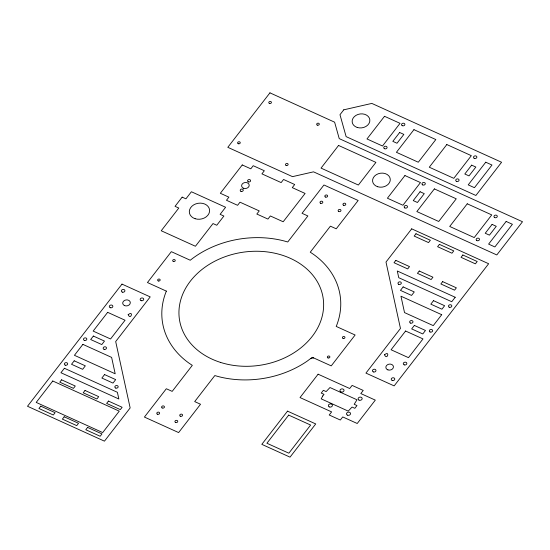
<?xml version="1.0" encoding="UTF-8"?>
<svg xmlns="http://www.w3.org/2000/svg" width="550" height="550" viewBox="0 0 550 550"><rect width="100%" height="100%" fill="white"/><g stroke="black" fill="none" stroke-linecap="round" stroke-linejoin="round"><path stroke-width="0.82" d="M310.908 358.401L313.651 357.913M128.178 314.689C130.804 320.774 133.904 309.932 128.178 314.689M384.533 354.784C387.159 360.862 390.259 350.02 384.533 354.784M166.368 291.129L166.017 291.933A89.836 70.696 -8.3 0 0 189.241 363.316L192.308 365.358L172.178 391.387L166.334 388.74L144.416 417.065L178.619 432.575L200.53 404.243L194.693 401.596L214.823 375.567L218.632 376.647A89.836 70.696 -8.3 0 0 307.106 361.185L312.311 357.308L331.238 365.888L355.121 335.012L336.201 326.425L336.552 325.621A89.836 70.696 -8.3 0 0 313.328 254.238L310.262 252.196L330.392 226.167L336.236 228.814L358.153 200.489L323.95 184.979L302.039 213.311L307.876 215.958L287.746 241.986L283.938 240.907A89.836 70.696 -8.3 0 0 191.008 259.627L190.259 260.246L171.332 251.666L147.448 282.542L166.368 291.129M322.781 395.931L321.214 398.86L348.226 411.111L352.055 407.062L354.839 408.32L356.971 405.556L354.193 404.298L356.991 399.781L329.979 387.53L326.15 391.579L323.373 390.321L321.234 393.085L324.012 394.343L322.781 395.931M182.16 197.127L175.037 206.339L178.798 208.044L161.233 230.752L195.436 246.262L213.001 223.554L216.762 225.259L223.884 216.047L220.124 214.342L225.603 207.261L191.4 191.751L185.921 198.832L182.16 197.127M121.997 284.109L27.5 406.264L104.452 441.162L130.151 407.942L115.686 341.536L150.212 296.904L121.997 284.109M269.94 92.847L227.803 147.317L292.49 176.646L313.528 171.841L496.801 254.946L522.5 221.732L339.226 138.621L334.62 122.183L269.94 92.847M52.773 380.999L36.204 402.414L102.699 432.568L119.267 411.152L52.773 380.999M64.398 368.266L60.947 372.735L118.848 398.991L117.391 392.294L64.398 368.266M82.885 344.369L74.429 355.307L115.191 373.787L111.623 357.397L82.885 344.369M107.662 312.338L93.156 331.086L110.557 338.979L125.063 320.231L107.662 312.338M74.216 360.807L71.521 364.286L82.638 369.325L85.326 365.846L74.216 360.807M93.363 336.05L90.674 339.529L101.791 344.568L104.479 341.089L93.363 336.05M40.755 406.154L38.947 408.492L53.309 415.009L55.117 412.672L40.755 406.154M61.593 379.823L59.785 382.161L73.466 388.369L75.274 386.031L61.593 379.823M242.254 164.952L220.337 193.277L228.889 197.154L226.476 200.276L237.593 205.315L240.006 202.194L259.243 210.918L256.829 214.039L267.946 219.079L270.359 215.958L283.181 221.774L305.099 193.449L292.277 187.633L294.683 184.511L283.566 179.472L281.16 182.593L261.924 173.869L264.33 170.748L253.213 165.708L250.807 168.822L242.254 164.952M64.185 416.783L62.377 419.121L76.739 425.631L78.547 423.294L64.185 416.783M85.023 390.452L83.215 392.789L96.896 398.991L98.704 396.653L85.023 390.452M104.569 374.578L101.881 378.049L112.998 383.089L115.686 379.617L104.569 374.578M87.608 427.405L85.8 429.743L100.169 436.253L101.977 433.916L87.608 427.405M108.446 401.074L106.638 403.411L120.319 409.612L122.127 407.275L108.446 401.074M343.764 109.821L339.982 114.709L346.122 136.627L475.894 195.477L501.586 162.257L371.821 103.414L343.764 109.821M338.566 145.447L321.035 168.114L358.38 185.048L375.911 162.387L338.566 145.447M384.512 116.297L366.981 138.958L382.511 146.004L400.043 123.338L384.512 116.297M399.664 132.495L392.817 141.35L397.011 143.248L403.858 134.399L399.664 132.495M413.951 129.649L396.419 152.309L418.296 162.229L435.827 139.562L413.951 129.649M404.938 175.546L387.406 198.213L402.937 205.253L420.468 182.586L404.938 175.546M446.82 144.547L429.289 167.214L453.798 178.331L471.329 155.664L446.82 144.547M420.09 191.744L413.243 200.599L417.436 202.503L424.284 193.648L420.09 191.744M434.376 188.897L416.845 211.558L438.721 221.478L456.252 198.818L434.376 188.897M411.696 228.841L385.997 262.054L400.462 328.46L365.936 373.099L394.151 385.894L488.647 263.732L411.696 228.841M415.979 233.743L414.171 236.081L428.539 242.591L430.348 240.254L415.979 233.743M395.828 260.384L394.02 262.721L407.701 268.923L409.502 266.585L395.828 260.384M471.659 165.144L464.812 173.993L469.006 175.897L475.853 167.042L471.659 165.144M287.512 411.139L261.814 444.352L290.029 457.153L315.728 423.933L287.512 411.139M318.106 374.192L300.025 397.561L331.623 411.888L329.209 415.002L340.326 420.042L342.732 416.928L357.225 423.5L375.306 400.125L360.814 393.559L363.227 390.438L352.11 385.399L349.697 388.513L318.106 374.192M288.688 415.099L266.915 443.245L288.853 453.193L310.626 425.047L288.688 415.099M485.753 162.202L468.215 184.869L474.451 187.694L491.982 165.028L485.726 162.195M467.246 203.803L449.714 226.462L474.224 237.579L491.755 214.913L467.246 203.803M403.15 286.907L400.462 290.379L411.572 295.426L414.267 291.947L403.15 286.907M439.409 244.365L437.601 246.702L451.962 253.22L453.771 250.883L439.409 244.365M419.251 271.006L417.443 273.343L431.124 279.551L432.933 277.214L419.251 271.006M462.839 254.987L461.031 257.324L475.393 263.842L477.201 261.504L462.839 254.987M442.681 281.627L440.873 283.965L454.554 290.173L456.362 287.836L442.681 281.627M405.584 331.018L391.084 349.766L408.485 357.658L422.984 338.91L405.584 331.018M492.085 224.393L485.231 233.248L489.431 235.146L496.279 226.298L492.085 224.393M414.356 325.428L411.668 328.907L422.785 333.946L425.473 330.474L414.356 325.428M433.51 300.671L430.822 304.15L441.932 309.189L444.62 305.718L433.51 300.671M506.151 221.444L488.613 244.104L494.876 246.943L512.408 224.283L506.151 221.444M441.719 314.696L433.263 325.627L404.525 312.599L400.957 296.209L441.719 314.696M455.201 297.261L451.743 301.73L398.757 277.702L397.299 271.006L455.201 297.261M357.232 127.469A8.903 7.006 -8.3 0 0 369.834 119.817A8.903 7.006 -8.3 0 0 355.933 115.404A8.903 7.006 -8.3 0 0 357.232 127.469M474.148 158.269A1.684 1.327 -8.3 0 0 476.857 157.3A1.684 1.327 -8.3 0 0 474.602 155.973A1.684 1.327 -8.3 0 0 474.148 158.269M384.354 148.644A1.684 1.327 -8.3 0 0 387.062 147.668A1.684 1.327 -8.3 0 0 384.801 146.348A1.684 1.327 -8.3 0 0 384.354 148.644M402.16 125.627A1.684 1.327 -8.3 0 0 404.869 124.651A1.684 1.327 -8.3 0 0 402.607 123.331A1.684 1.327 -8.3 0 0 402.16 125.627M456.342 181.294A1.684 1.327 -8.3 0 0 459.051 180.317A1.684 1.327 -8.3 0 0 456.796 178.991A1.684 1.327 -8.3 0 0 456.342 181.294M238.212 143.715A1.327 1.045 -8.3 0 0 240.247 142.766A1.327 1.045 -8.3 0 0 238.322 141.893A1.327 1.045 -8.3 0 0 238.212 143.715M404.772 207.893A1.684 1.327 -8.3 0 0 407.481 206.924A1.684 1.327 -8.3 0 0 405.226 205.597A1.684 1.327 -8.3 0 0 404.772 207.893M494.574 217.525A1.684 1.327 -8.3 0 0 497.283 216.549A1.684 1.327 -8.3 0 0 495.027 215.222A1.684 1.327 -8.3 0 0 494.574 217.525M476.768 240.542A1.684 1.327 -8.3 0 0 479.476 239.566A1.684 1.327 -8.3 0 0 477.221 238.246A1.684 1.327 -8.3 0 0 476.768 240.542M377.658 186.725A8.903 7.006 -8.3 0 0 390.259 179.073A8.903 7.006 -8.3 0 0 376.358 174.659A8.903 7.006 -8.3 0 0 377.658 186.725M269.39 103.414A1.327 1.045 -8.3 0 0 271.418 102.465A1.327 1.045 -8.3 0 0 269.493 101.592A1.327 1.045 -8.3 0 0 269.39 103.414M317.268 125.125A1.327 1.045 -8.3 0 0 319.303 124.183A1.327 1.045 -8.3 0 0 317.377 123.31A1.327 1.045 -8.3 0 0 317.268 125.125M286.096 165.426A1.327 1.045 -8.3 0 0 288.124 164.478A1.327 1.045 -8.3 0 0 286.199 163.604A1.327 1.045 -8.3 0 0 286.096 165.426M422.579 184.876A1.684 1.327 -8.3 0 0 425.288 183.899A1.684 1.327 -8.3 0 0 423.033 182.579A1.684 1.327 -8.3 0 0 422.579 184.876M449.192 307.202A1.684 1.327 -8.3 0 0 451.811 306.054A1.684 1.327 -8.3 0 0 449.412 304.893A1.684 1.327 -8.3 0 0 449.192 307.202M430.045 331.959A1.684 1.327 -8.3 0 0 432.658 330.811A1.684 1.327 -8.3 0 0 430.258 329.649A1.684 1.327 -8.3 0 0 430.045 331.959M387.929 369.889A3.822 3.011 -8.3 0 0 393.442 366.712A3.822 3.011 -8.3 0 0 387.544 364.691A3.822 3.011 -8.3 0 0 387.929 369.889M410.376 323.043A1.684 1.327 -8.3 0 0 412.995 321.894A1.684 1.327 -8.3 0 0 410.596 320.732A1.684 1.327 -8.3 0 0 410.376 323.043M398.702 284.302A1.684 1.327 -8.3 0 0 401.314 283.161A1.684 1.327 -8.3 0 0 398.915 281.999A1.684 1.327 -8.3 0 0 398.702 284.302M404.264 364.877A1.788 1.403 -8.3 0 0 406.835 363.392A1.788 1.403 -8.3 0 0 404.085 362.45A1.788 1.403 -8.3 0 0 404.264 364.877M392.212 380.456A1.788 1.403 -8.3 0 0 394.783 378.978A1.788 1.403 -8.3 0 0 392.033 378.029A1.788 1.403 -8.3 0 0 392.212 380.456M373.402 371.931A1.788 1.403 -8.3 0 0 375.973 370.446A1.788 1.403 -8.3 0 0 373.223 369.504A1.788 1.403 -8.3 0 0 373.402 371.931M124.568 305.607A3.822 3.011 -8.3 0 0 130.316 302.727A3.822 3.011 -8.3 0 0 124.644 300.369A3.822 3.011 -8.3 0 0 124.568 305.607M84.459 340.436A1.684 1.327 -8.3 0 0 86.831 338.979A1.684 1.327 -8.3 0 0 84.191 338.154A1.684 1.327 -8.3 0 0 84.459 340.436M110.289 307.725A1.788 1.403 -8.3 0 0 112.86 306.247A1.788 1.403 -8.3 0 0 110.11 305.298A1.788 1.403 -8.3 0 0 110.289 307.725M122.341 292.146A1.788 1.403 -8.3 0 0 124.912 290.661A1.788 1.403 -8.3 0 0 122.162 289.719A1.788 1.403 -8.3 0 0 122.341 292.146M141.151 300.678A1.788 1.403 -8.3 0 0 143.722 299.193A1.788 1.403 -8.3 0 0 140.972 298.251A1.788 1.403 -8.3 0 0 141.151 300.678M104.122 349.353A1.684 1.327 -8.3 0 0 106.494 347.896A1.684 1.327 -8.3 0 0 103.861 347.077A1.684 1.327 -8.3 0 0 104.122 349.353M115.802 388.087A1.684 1.327 -8.3 0 0 118.167 386.629A1.684 1.327 -8.3 0 0 115.534 385.811A1.684 1.327 -8.3 0 0 115.802 388.087M65.306 365.193A1.684 1.327 -8.3 0 0 67.677 363.736A1.684 1.327 -8.3 0 0 65.044 362.918A1.684 1.327 -8.3 0 0 65.306 365.193M248.298 181.844A1.526 1.203 -8.3 0 0 250.601 180.702A1.526 1.203 -8.3 0 0 248.332 179.754A1.526 1.203 -8.3 0 0 248.298 181.844M243.698 188.306A3.822 3.011 -8.3 0 0 249.205 185.123A3.822 3.011 -8.3 0 0 243.313 183.102A3.822 3.011 -8.3 0 0 243.698 188.306M240.955 191.338A1.526 1.203 -8.3 0 0 243.258 190.19A1.526 1.203 -8.3 0 0 240.996 189.241A1.526 1.203 -8.3 0 0 240.955 191.338M173.436 261.511A1.286 1.011 -8.3 0 0 175.23 260.384A1.286 1.011 -8.3 0 0 173.209 259.772A1.286 1.011 -8.3 0 0 173.436 261.511M328.089 357.954A1.286 1.011 -8.3 0 0 329.883 356.826A1.286 1.011 -8.3 0 0 327.862 356.214A1.286 1.011 -8.3 0 0 328.089 357.954M220.536 362.416A72.641 57.166 -8.3 0 0 323.379 299.97A72.641 57.166 -8.3 0 0 209.942 263.945A72.641 57.166 -8.3 0 0 220.536 362.416M158.366 280.988A1.286 1.011 -8.3 0 0 160.16 279.861A1.286 1.011 -8.3 0 0 158.139 279.256A1.286 1.011 -8.3 0 0 158.366 280.988M343.159 338.477A1.286 1.011 -8.3 0 0 344.953 337.343A1.286 1.011 -8.3 0 0 342.932 336.738A1.286 1.011 -8.3 0 0 343.159 338.477M180.242 416.158A1.43 1.121 -8.3 0 0 182.559 415.367A1.43 1.121 -8.3 0 0 180.675 414.212A1.43 1.121 -8.3 0 0 180.242 416.158M157.286 414.157A1.43 1.121 -8.3 0 0 159.603 413.366A1.43 1.121 -8.3 0 0 157.719 412.211A1.43 1.121 -8.3 0 0 157.286 414.157M338.635 211.447A1.43 1.121 -8.3 0 0 340.952 210.657A1.43 1.121 -8.3 0 0 339.068 209.495A1.43 1.121 -8.3 0 0 338.635 211.447M343.447 205.219A1.43 1.121 -8.3 0 0 345.764 204.428A1.43 1.121 -8.3 0 0 343.881 203.273A1.43 1.121 -8.3 0 0 343.447 205.219M325.311 196.996A1.43 1.121 -8.3 0 0 327.628 196.206A1.43 1.121 -8.3 0 0 325.744 195.051A1.43 1.121 -8.3 0 0 325.311 196.996M320.499 203.218A1.43 1.121 -8.3 0 0 322.809 202.428A1.43 1.121 -8.3 0 0 320.932 201.272A1.43 1.121 -8.3 0 0 320.499 203.218M162.106 407.935A1.43 1.121 -8.3 0 0 164.416 407.144A1.43 1.121 -8.3 0 0 162.539 405.989A1.43 1.121 -8.3 0 0 162.106 407.935M175.429 422.379A1.43 1.121 -8.3 0 0 177.739 421.589A1.43 1.121 -8.3 0 0 175.863 420.434A1.43 1.121 -8.3 0 0 175.429 422.379M329.209 406.89A2.042 1.602 -8.3 0 0 332.399 405.549A2.042 1.602 -8.3 0 0 329.532 404.099A2.042 1.602 -8.3 0 0 329.209 406.89M340.828 391.868A2.042 1.602 -8.3 0 0 344.025 390.527A2.042 1.602 -8.3 0 0 341.151 389.07A2.042 1.602 -8.3 0 0 340.828 391.868M358.964 400.091A2.042 1.602 -8.3 0 0 362.161 398.75A2.042 1.602 -8.3 0 0 359.288 397.293A2.042 1.602 -8.3 0 0 358.964 400.091M347.346 415.119A2.042 1.602 -8.3 0 0 350.543 413.772A2.042 1.602 -8.3 0 0 347.669 412.321A2.042 1.602 -8.3 0 0 347.346 415.119M195.147 218.721A10.196 8.023 -8.3 0 0 209.584 209.956A10.196 8.023 -8.3 0 0 193.662 204.903A10.196 8.023 -8.3 0 0 195.147 218.721"/></g></svg>
